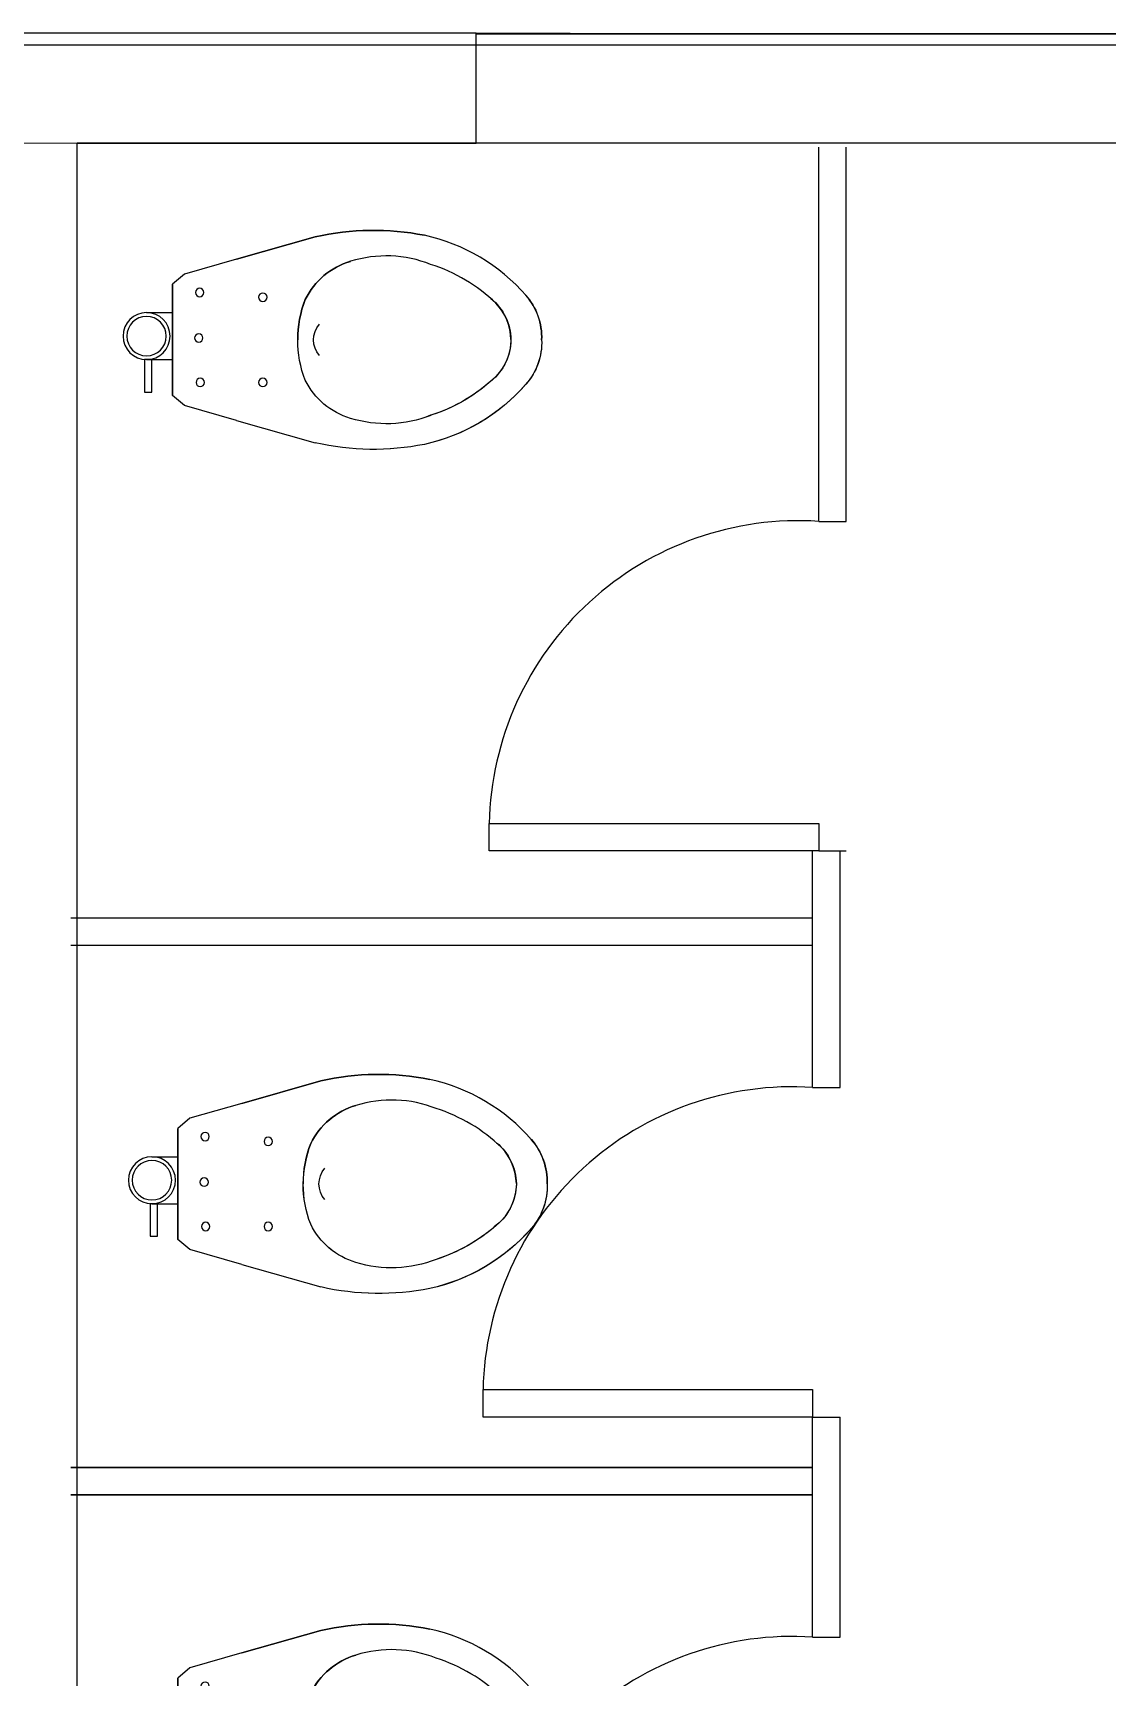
# Model space of a CAD drawing. Header units: millimetres. Extents: x 2148 to 2681, y 758 to 986.
# Drawn here: x 2347.205 to 2348.182, y 963.504 to 965.001 of the extents above; entities that cross this region are included whole.
import ezdxf

# ---------------------------------------------------------------- set-up
doc = ezdxf.new("R2010")
doc.units = ezdxf.units.MM
doc.linetypes.add('CENTER2', pattern=[28.575, 19.05, -3.175, 3.175, -3.175])
for name, color, linetype in [('D', 1, 'Continuous'), ('DR', 7, 'Continuous'), ('ELAYOUT', 4, 'Continuous'), ('HATCH', 8, 'Continuous'), ('S_GRID LINES', 252, 'Continuous')]:
    doc.layers.add(name, color=color, linetype=linetype)

# ---------------------------------------------------------------- blocks, each defined once
blk = doc.blocks.new('BOWL')
at = {"layer": 'DR', "color": 7, "linetype": 'Continuous'}
for p, q in [((-75570.291, -368.114), (-75570.431, -368.0742)), ((-75570.431, -368.0742), (-75570.291, -368.114)), ((-75570.291, -368.114), (-75570.1989, -368.1406)), ((-75570.1989, -368.1406), (-75570.1777, -368.1584)), ((-75570.1777, -368.1584), (-75570.1777, -368.3555)), ((-75570.1777, -368.3555), (-75570.1777, -368.1584)), ((-75570.1989, -368.3733), (-75570.1777, -368.3555)), ((-75570.291, -368.4), (-75570.1989, -368.3733)), ((-75570.291, -368.4), (-75570.431, -368.4398)), ((-75570.291, -368.4), (-75570.431, -368.4398))]:
    blk.add_line(p, q, dxfattribs=at)
at = {"layer": 'DR', "color": 8, "linetype": 'Continuous'}
for p, q in [((-75570.1317, -368.2087), (-75570.1777, -368.2087)), ((-75570.1317, -368.2921), (-75570.1777, -368.2921))]:
    blk.add_line(p, q, dxfattribs=at)
at = {"layer": 'DR', "color": 7, "linetype": 'Continuous'}
for points in [[(-75570.8325, -368.257, -0.190094), (-75570.8051, -368.1786, -0.160718), (-75570.6245, -368.0715, -0.104398), (-75570.431, -368.0742, -0.104398)], [(-75570.8325, -368.257, 0.190094), (-75570.8051, -368.3353, 0.160718), (-75570.6245, -368.4425, 0.104398), (-75570.431, -368.4398, 0.104398)]]:
    blk.add_lwpolyline(points, format="xyb", dxfattribs=at)
at = {"layer": 'DR', "color": 8, "linetype": 'Continuous'}
for points in [[(-75570.778, -368.2562, -0.187036), (-75570.7515, -368.1921, -0.115027), (-75570.6356, -368.1231, -0.170967), (-75570.4935, -368.1177, -0.209642), (-75570.4132, -368.1854, -0.096036), (-75570.4, -368.257)], [(-75570.778, -368.2577, 0.187036), (-75570.7515, -368.3219, 0.115027), (-75570.6356, -368.3909, 0.170967), (-75570.4935, -368.3963, 0.209642), (-75570.4132, -368.3286, 0.096036), (-75570.4, -368.257)]]:
    blk.add_lwpolyline(points, format="xyb", dxfattribs=at)
at = {"layer": 'DR', "color": 7, "linetype": 'Continuous'}
blk.add_lwpolyline([(-75570.1413, -368.292), (-75570.1283, -368.292), (-75570.1283, -368.3496), (-75570.1413, -368.3496)], close=True, dxfattribs=at)
at = {"layer": 'DR', "color": 8, "linetype": 'Continuous'}
for centre, radius in [((-75570.3379, -368.1815), 0.00745), ((-75570.2259, -368.173), 0.00745), ((-75570.1317, -368.2504), 0.035), ((-75570.2242, -368.2537), 0.00745), ((-75570.3379, -368.3325), 0.00745), ((-75570.2269, -368.3325), 0.00745)]:
    blk.add_circle(centre, radius, dxfattribs=at)
at = {"layer": 'DR', "color": 7, "linetype": 'Continuous'}
blk.add_circle((-75570.1317, -368.2504), 0.0417, dxfattribs=at)
for centre, radius, start, end in [((-75570.5342, -368.5313), 0.4686, 77.28, 101.1199), ((-75570.7195, -368.2526), 0.1131, 138.4248, 182.2387), ((-75570.7195, -368.2614), 0.1131, 177.7613, 221.5752), ((-75570.5525, -368.1153), 0.335, 221.3231, 257.5875), ((-75570.5342, -367.9827), 0.4686, 258.8801, 282.72)]:
    blk.add_arc(centre, radius, start, end, dxfattribs=at)
at = {"layer": 'DR', "color": 8, "linetype": 'Continuous'}
for centre, radius, start, end in [((-75570.5305, -368.2431), 0.1307, 26.2125, 73.5731), ((-75570.6821, -368.2583), 0.096, 129.0871, 179.204), ((-75570.5914, -368.255), 0.1913, 359.4176, 21.3602), ((-75570.4701, -368.257), 0.0422, 318.929, 41.071), ((-75570.6821, -368.2557), 0.096, 180.796, 230.9129), ((-75570.5914, -368.2589), 0.1913, 338.6398, 0.5824), ((-75570.5455, -368.1078), 0.2971, 228.446, 252.3404), ((-75570.5305, -368.2709), 0.1307, 286.4269, 333.7875), ((-75570.557, -368.1918), 0.2141, 248.4444, 287.252)]:
    blk.add_arc(centre, radius, start, end, dxfattribs=at)

msp = doc.modelspace()

# ---------------------------------------------------------------- linework, layer by layer
at = {"layer": 'D', "ltscale": 0.5}
msp.add_line((2347.6082792, 964.900512, 0), (2347.6082792, 965.0008259, 0), dxfattribs=at)
at = {"layer": 'DR', "ltscale": 10}
for p, q in [((2348.6438956, 965.0002062, 0), (2347.6082792, 965.0002062, 0)), ((2348.6438956, 964.900512, 0), (2347.2450993, 964.900512, 0)), ((2347.9200993, 964.5563413, 0), (2347.9200993, 964.8970138, 0)), ((2347.9450993, 964.5563413, 0), (2347.9450993, 964.8970049, 0)), ((2347.9200993, 964.5563413, 0), (2347.9450993, 964.5563413, 0)), ((2347.6200993, 964.2563413, 0), (2347.6200993, 964.2813413, 0)), ((2347.6200993, 964.2813413, 0), (2347.9200993, 964.2813413, 0)), ((2347.9200993, 964.2813413, 0), (2347.9200993, 964.2563413, 0)), ((2347.9200993, 964.2563413, 0), (2347.6200993, 964.2563413, 0)), ((2347.914462, 964.0411135, 0), (2347.914462, 964.2563413, 0)), ((2347.914462, 964.0411135, 0), (2347.914462, 964.2563413, 0)), ((2347.914462, 964.0411135, 0), (2347.914462, 964.2563413, 0)), ((2347.9200993, 964.2563413, 0), (2347.9450993, 964.2563413, 0)), ((2347.9200993, 964.2563413, 0), (2347.9450993, 964.2563413, 0)), ((2347.939462, 964.0411135, 0), (2347.939462, 964.2563413, 0)), ((2347.239462, 964.1956191, 0), (2347.914462, 964.1956191, 0)), ((2347.239462, 964.1956191, 0), (2347.914462, 964.1956191, 0)), ((2347.239462, 964.1706191, 0), (2347.914462, 964.1706191, 0)), ((2347.239462, 964.1706191, 0), (2347.914462, 964.1706191, 0)), ((2347.914462, 964.0411135, 0), (2347.939462, 964.0411135, 0)), ((2347.914462, 964.0411135, 0), (2347.939462, 964.0411135, 0)), ((2347.914462, 964.0411135, 0), (2347.939462, 964.0411135, 0)), ((2347.614462, 963.7411135, 0), (2347.614462, 963.7661135, 0)), ((2347.614462, 963.7661135, 0), (2347.914462, 963.7661135, 0)), ((2347.914462, 963.7661135, 0), (2347.914462, 963.7411135, 0)), ((2347.914462, 963.7411135, 0), (2347.614462, 963.7411135, 0)), ((2347.914462, 963.6956191, 0), (2347.914462, 963.7411135, 0)), ((2347.914462, 963.7411135, 0), (2347.939462, 963.7411135, 0)), ((2347.939462, 963.5408251, 0), (2347.939462, 963.7411135, 0)), ((2347.239462, 963.6956191, 0), (2347.914462, 963.6956191, 0)), ((2347.239462, 963.6953307, 0), (2347.914462, 963.6953307, 0)), ((2347.239462, 963.6953307, 0), (2347.914462, 963.6953307, 0)), ((2347.914462, 963.5408251, 0), (2347.914462, 963.6953307, 0)), ((2347.239462, 963.6706191, 0), (2347.914462, 963.6706191, 0)), ((2347.239462, 963.6703307, 0), (2347.914462, 963.6703307, 0)), ((2347.239462, 963.6703307, 0), (2347.914462, 963.6703307, 0)), ((2347.914462, 963.5408251, 0), (2347.914462, 963.6703307, 0)), ((2347.914462, 963.5408251, 0), (2347.914462, 963.6703307, 0)), ((2347.914462, 963.5408251, 0), (2347.939462, 963.5408251, 0)), ((2347.914462, 963.5408251, 0), (2347.939462, 963.5408251, 0)), ((2347.914462, 963.5408251, 0), (2347.939462, 963.5408251, 0))]:
    msp.add_line(p, q, dxfattribs=at)
for centre in [(2347.9015716, 964.2754169, 0), (2347.8959344, 963.7601891, 0), (2347.8959344, 963.2599007, 0)]:
    msp.add_arc(centre, 0.2815347, 86.226666, 178.7942281, dxfattribs=at)
at = {"layer": 'ELAYOUT', "ltscale": 10}
for p, q in [((2348.9912124, 964.9998923, 0), (2346.5978477, 965.0009878, 0)), ((2347.6082792, 965.0008259, 0), (2346.5978477, 965.0008259, 0)), ((2348.9912124, 964.8998923, 0), (2346.5978475, 964.9010014, 0)), ((2348.9801939, 964.8998923, 0), (2346.5978475, 964.9009963, 0)), ((2348.9912124, 964.8998923, 0), (2346.5978475, 964.9009878, 0)), ((2348.9801939, 964.8998923, 0), (2346.5978475, 964.9009828, 0)), ((2347.2450993, 964.900512, 0), (2347.6082792, 964.900512, 0)), ((2347.2450993, 964.900512, 0), (2347.6082792, 964.900512, 0)), ((2347.2450993, 961.6453307, 0), (2347.2450993, 964.900512, 0))]:
    msp.add_line(p, q, dxfattribs=at)
at = {"layer": 'ELAYOUT', "linetype": 'ByBlock', "ltscale": 0.5}
msp.add_line((2347.2450993, 964.900512, 0), (2347.6082792, 964.900512, 0), dxfattribs=at)
at = {"layer": 'HATCH', "linetype": 'CENTER2', "ltscale": 0.5}
msp.add_line((2347.6082792, 965.0002062, 0), (2348.6438956, 965.0002062, 0), dxfattribs=at)
at = {"layer": 'HATCH', "linetype": 'CENTER2'}
msp.add_line((2347.6082792, 965.0002062, 0), (2348.6438956, 965.0002062, 0), dxfattribs=at)
at = {"layer": 'S_GRID LINES', "linetype": 'CENTER2', "ltscale": 0.2}
msp.add_line((2355.5030932, 964.9898693, 0), (2290.9518229, 964.9898693, 0), dxfattribs=at)

# ---------------------------------------------------------------- block references
at = {"layer": 'DR', "color": 7, "linetype": 'Continuous', "xscale": -0.5130811014387291, "yscale": 0.5130811014387291, "zscale": 0.5130811014387275}
for p in [(-36426.298154, 1153.6672955, 0), (-36426.2932292, 1152.898996, 0), (-36426.2932292, 1152.3987076, 0)]:
    msp.add_blockref('BOWL', p, dxfattribs=at)

doc.saveas('drawing.dxf')
